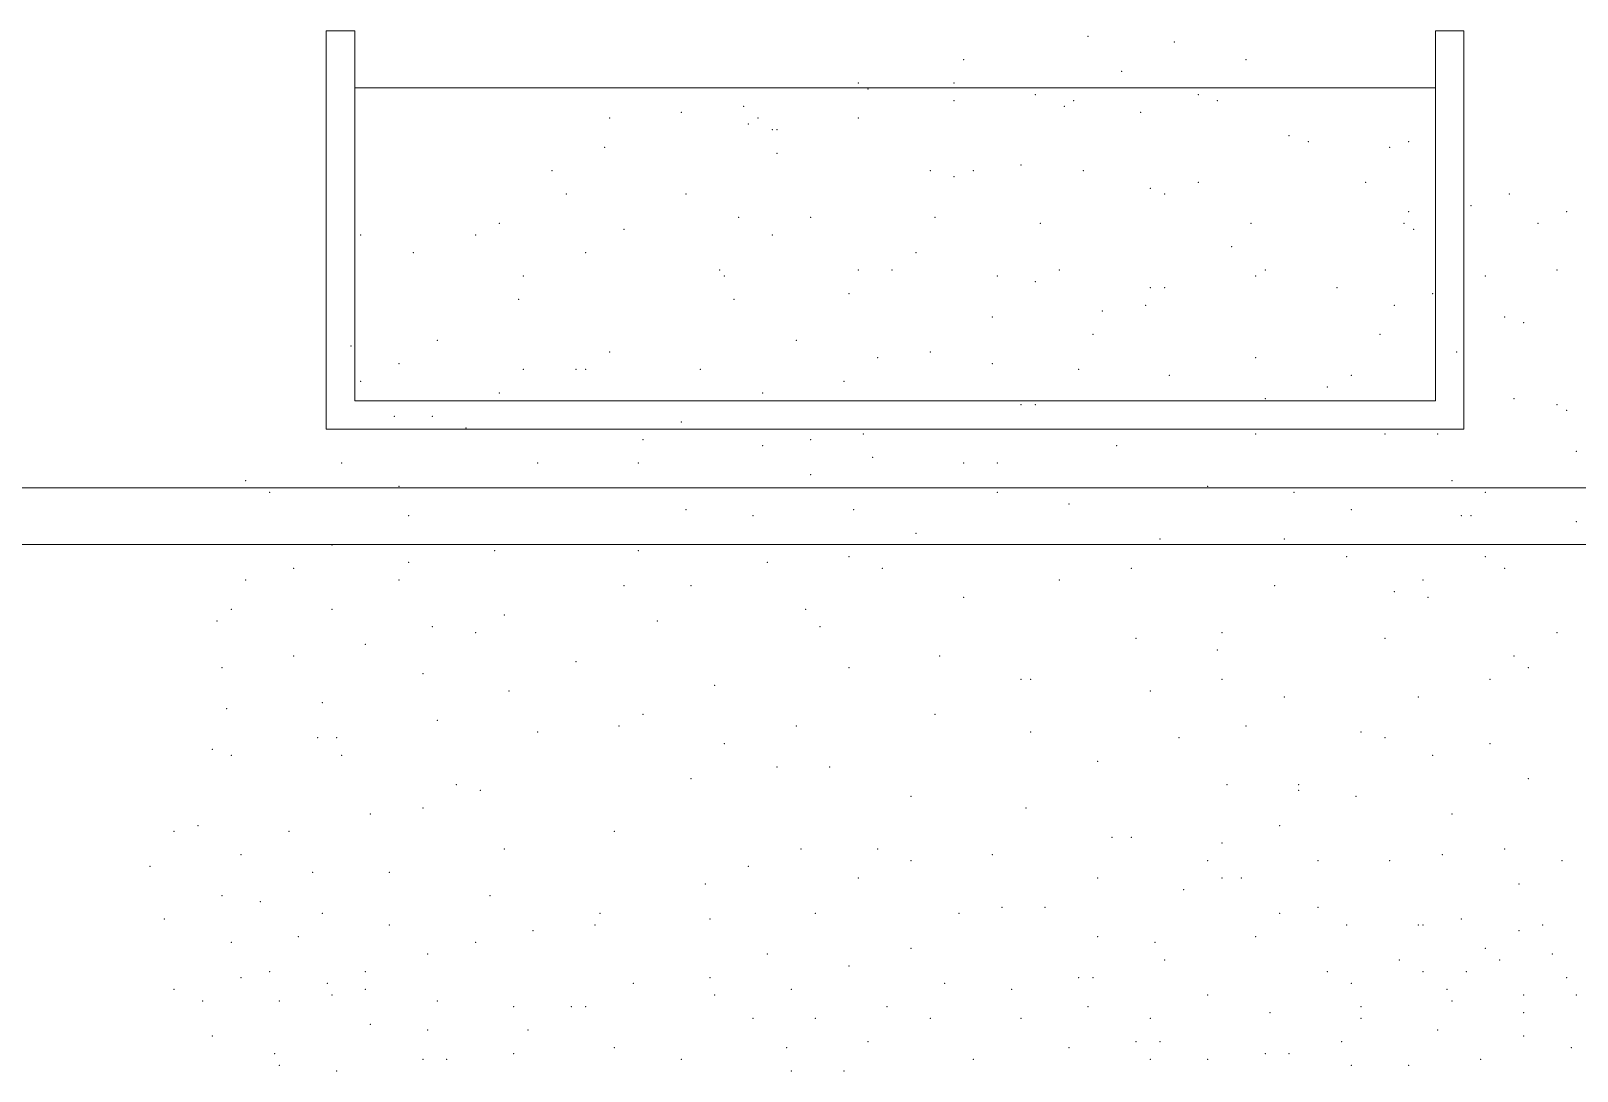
# Model space of a CAD drawing. Header units: metres. Extents: x 599 to 707, y 227 to 318.
# Drawn here: x 653.097 to 655.815, y 251.086 to 252.914 of the extents above; entities that cross this region are included whole.
import ezdxf

# ---------------------------------------------------------------- set-up
doc = ezdxf.new("R2010")
doc.units = ezdxf.units.M
for name, color, linetype, lineweight in [('banqueta', 252, 'Continuous', 9), ('gradas', 35, 'Continuous', 5), ('vegetacion', 74, 'Continuous', 0)]:
    doc.layers.add(name, color=color, linetype=linetype, lineweight=lineweight)

msp = doc.modelspace()

# ---------------------------------------------------------------- linework, layer by layer
at = {"layer": 'banqueta'}
for p, q in [((649.7146, 252.1109), (661.3506, 252.1109)), ((649.7146, 252.0109), (661.2768, 252.0109))]:
    msp.add_line(p, q, dxfattribs=at)
at = {"layer": 'gradas'}
for p, q in [((653.6158, 252.2135), (653.6158, 252.9135)), ((653.6158, 252.9135), (653.6658, 252.9135)), ((653.6658, 252.2635), (653.6658, 252.9135)), ((655.5658, 252.9135), (655.5658, 252.2635)), ((655.5658, 252.9135), (655.6158, 252.9135)), ((655.6158, 252.9135), (655.6158, 252.2135)), ((653.6658, 252.8135), (655.5658, 252.8135)), ((655.5658, 252.2635), (653.6658, 252.2635)), ((655.6158, 252.2135), (653.6158, 252.2135))]:
    msp.add_line(p, q, dxfattribs=at)
at = {"layer": 'vegetacion'}
for p in [(654.9552, 252.9042), (655.1066, 252.8939), (654.7364, 252.8631), (655.0141, 252.8425), (655.2328, 252.8631), (654.5513, 252.822), (654.7196, 252.822), (654.5681, 252.8117), (654.7196, 252.7912), (654.8626, 252.8014), (654.9299, 252.7912), (655.1487, 252.8014), (655.1823, 252.7912), (654.1138, 252.7603), (654.24, 252.7706), (654.3494, 252.7809), (654.3746, 252.7603), (654.5513, 252.7603), (654.9131, 252.7809), (655.0477, 252.7706), (654.3578, 252.7501), (654.3998, 252.7398), (654.4083, 252.7398), (654.1054, 252.709), (655.3085, 252.7295), (655.3422, 252.7192), (655.4852, 252.709), (655.5189, 252.7192), (654.4083, 252.6987), (654.0128, 252.6679), (654.6775, 252.6679), (654.7196, 252.6576), (654.7532, 252.6679), (654.8374, 252.6781), (654.9467, 252.6679), (654.0381, 252.6268), (654.2484, 252.6268), (655.0645, 252.6371), (655.0898, 252.6268), (655.0898, 252.6268), (655.1487, 252.6473), (655.4432, 252.6473), (655.6956, 252.6268), (655.6283, 252.6062), (653.9203, 252.5754), (654.3409, 252.5857), (654.4672, 252.5857), (654.6859, 252.5857), (654.871, 252.5754), (655.2412, 252.5754), (655.5105, 252.5754), (655.5189, 252.596), (655.746, 252.5754), (655.7965, 252.596), (653.6763, 252.5549), (653.8782, 252.5549), (654.139, 252.5651), (654.3998, 252.5549), (655.5273, 252.5651), (653.7688, 252.524), (654.0717, 252.524), (654.6523, 252.524), (655.2076, 252.5343), (654.3073, 252.4932), (654.5513, 252.4932), (654.6102, 252.4932), (654.9047, 252.4932), (655.2665, 252.4932), (655.7797, 252.4932), (653.9623, 252.4829), (654.3157, 252.4829), (654.7953, 252.4829), (654.8626, 252.4727), (655.0645, 252.4624), (655.0898, 252.4624), (655.2496, 252.4829), (655.3927, 252.4624), (655.6535, 252.4829), (653.9539, 252.4418), (654.3325, 252.4418), (654.5345, 252.4521), (655.5609, 252.4521), (654.7869, 252.411), (654.9804, 252.4213), (655.0561, 252.4316), (655.4936, 252.4316), (655.6872, 252.411), (654.9636, 252.3802), (655.4684, 252.3802), (655.7208, 252.4008), (653.6594, 252.3597), (653.8109, 252.3699), (654.4419, 252.3699), (653.7436, 252.3288), (654.1138, 252.3494), (654.5849, 252.3391), (654.6775, 252.3494), (654.7869, 252.3288), (655.2496, 252.3391), (655.603, 252.3494), (653.6763, 252.298), (653.9623, 252.3186), (654.0549, 252.3186), (654.0717, 252.3186), (654.2736, 252.3186), (654.5261, 252.298), (654.9383, 252.3186), (655.0982, 252.3083), (655.4179, 252.3083), (653.9203, 252.2775), (654.383, 252.2775), (655.3758, 252.2877), (654.8374, 252.2569), (654.8626, 252.2569), (655.2665, 252.2672), (655.704, 252.2672), (655.7797, 252.2569), (655.7965, 252.2466), (653.7352, 252.2364), (653.8025, 252.2364), (654.24, 252.2261), (653.8614, 252.2158), (654.1727, 252.1953), (654.4672, 252.1953), (654.5597, 252.2055), (655.2496, 252.2055), (655.4768, 252.2055), (655.5694, 252.2055), (654.383, 252.185), (654.5765, 252.1645), (655.0056, 252.185), (655.8134, 252.1747), (653.6426, 252.1542), (653.9876, 252.1542), (654.1643, 252.1542), (654.7364, 252.1542), (654.7953, 252.1542), (653.4743, 252.1234), (653.7436, 252.1131), (654.4672, 252.1336), (655.1655, 252.1131), (655.5946, 252.1234), (653.5164, 252.1028), (654.7953, 252.1028), (654.9215, 252.0823), (655.3169, 252.1028), (655.6535, 252.1028), (653.7604, 252.0617), (654.2484, 252.072), (654.3662, 252.0617), (654.5429, 252.072), (655.4179, 252.072), (655.6114, 252.0617), (655.6283, 252.0617), (654.6523, 252.0309), (655.8134, 252.0514), (653.6258, 252.0103), (653.9118, 252.0001), (654.1643, 252.0001), (655.0814, 252.0206), (655.3001, 252.0206), (653.7604, 251.9795), (654.3914, 251.9795), (654.5345, 251.9898), (655.4095, 251.9898), (655.6535, 251.9898), (653.4743, 251.9487), (653.5585, 251.9692), (653.7436, 251.9487), (654.5934, 251.9692), (654.9047, 251.9487), (655.0309, 251.9692), (655.5441, 251.9487), (655.6872, 251.9692), (654.139, 251.9384), (654.2568, 251.9384), (654.7364, 251.9179), (655.2833, 251.9384), (655.4936, 251.9281), (655.5525, 251.9179), (653.4491, 251.8973), (653.6258, 251.8973), (654.4587, 251.8973), (653.4238, 251.8768), (653.8025, 251.8665), (653.9287, 251.8871), (654.1979, 251.8768), (654.484, 251.8665), (653.8782, 251.8562), (655.0393, 251.846), (655.1907, 251.8562), (655.4768, 251.846), (655.7797, 251.8562), (653.5585, 251.8151), (653.6847, 251.8357), (654.6943, 251.8151), (655.1823, 251.8254), (655.704, 251.8151), (653.4323, 251.7946), (653.7856, 251.7843), (654.0549, 251.8049), (654.5345, 251.7946), (655.7292, 251.7946), (654.2989, 251.7638), (654.8374, 251.774), (654.8542, 251.774), (655.1907, 251.774), (655.6619, 251.774), (653.6089, 251.7329), (653.9371, 251.7535), (655.0645, 251.7535), (655.3001, 251.7432), (655.5357, 251.7432), (653.4407, 251.7227), (653.8109, 251.7021), (654.1727, 251.7124), (654.6859, 251.7124), (653.9876, 251.6816), (654.1306, 251.6918), (654.4419, 251.6918), (654.8542, 251.6816), (655.2328, 251.6918), (655.4347, 251.6816), (653.4154, 251.6508), (653.6005, 251.6713), (653.6342, 251.6713), (654.3157, 251.661), (655.115, 251.6713), (655.4768, 251.6713), (655.6619, 251.661), (653.4491, 251.6405), (653.6426, 251.6405), (654.4083, 251.6199), (654.5008, 251.6199), (654.972, 251.6302), (655.5609, 251.6405), (654.2568, 251.5994), (655.7292, 251.5994), (653.8445, 251.5891), (653.8866, 251.5788), (654.6438, 251.5686), (655.1992, 251.5891), (655.3254, 251.5891), (655.3254, 251.5788), (655.4263, 251.5686), (653.6931, 251.5377), (653.7856, 251.548), (654.8458, 251.548), (655.5946, 251.5377), (653.3902, 251.5172), (655.2917, 251.5172), (653.3481, 251.5069), (653.5501, 251.5069), (654.1222, 251.5069), (654.9972, 251.4966), (655.0309, 251.4966), (655.1907, 251.4864), (653.4659, 251.4658), (653.9287, 251.4761), (654.4503, 251.4761), (654.5849, 251.4761), (654.6438, 251.4555), (654.7869, 251.4658), (655.1655, 251.4555), (655.359, 251.4555), (655.4852, 251.4555), (655.5778, 251.4658), (655.6872, 251.4761), (655.7881, 251.4555), (653.3061, 251.4453), (653.5921, 251.435), (653.7267, 251.435), (654.3578, 251.4453), (654.2821, 251.4145), (654.5513, 251.4247), (654.972, 251.4247), (655.1234, 251.4042), (655.1907, 251.4247), (655.2244, 251.4247), (655.7124, 251.4145), (653.4323, 251.3939), (653.4996, 251.3836), (653.9034, 251.3939), (653.3313, 251.3528), (653.6089, 251.3631), (654.0969, 251.3631), (654.2905, 251.3528), (654.4756, 251.3631), (654.728, 251.3631), (654.8037, 251.3734), (654.8794, 251.3734), (655.2917, 251.3631), (655.359, 251.3734), (655.6114, 251.3528), (653.5669, 251.322), (653.7267, 251.3425), (653.9792, 251.3323), (654.0885, 251.3425), (654.972, 251.322), (655.2496, 251.322), (655.4095, 251.3425), (655.5357, 251.3425), (655.5441, 251.3425), (655.7124, 251.3323), (655.7545, 251.3425), (653.4491, 251.3117), (653.8782, 251.3117), (654.6438, 251.3014), (655.0729, 251.3117), (655.6535, 251.3014), (653.7941, 251.2912), (654.3914, 251.2912), (654.5345, 251.2706), (655.0898, 251.2809), (655.502, 251.2809), (655.6787, 251.2809), (655.7713, 251.2912), (653.4659, 251.2501), (653.5164, 251.2603), (653.6174, 251.2398), (653.6847, 251.2603), (654.1558, 251.2398), (654.2905, 251.2501), (654.7027, 251.2398), (654.9383, 251.2501), (654.9636, 251.2501), (655.3758, 251.2603), (655.4179, 251.2398), (655.5441, 251.2603), (655.6198, 251.2603), (655.7965, 251.2501), (653.3481, 251.2295), (653.6258, 251.2192), (653.6847, 251.2295), (654.2989, 251.2192), (654.4335, 251.2295), (654.8205, 251.2295), (655.1655, 251.2192), (655.5862, 251.2295), (655.7208, 251.2192), (655.8134, 251.2192), (653.3986, 251.209), (653.5332, 251.209), (653.8109, 251.209), (653.9455, 251.1987), (654.0465, 251.1987), (654.0717, 251.1987), (654.6018, 251.1987), (654.9552, 251.1987), (655.2749, 251.1884), (655.4347, 251.1987), (655.5946, 251.209), (655.7208, 251.1884), (653.6931, 251.1679), (653.7941, 251.1576), (653.9707, 251.1576), (654.3662, 251.1781), (654.4756, 251.1781), (654.6775, 251.1781), (654.8374, 251.1781), (655.0645, 251.1781), (655.4347, 251.1781), (655.5694, 251.1576), (653.4154, 251.1473), (654.5681, 251.1371), (655.0393, 251.1371), (655.0814, 251.1371), (655.4011, 251.1371), (655.7208, 251.1473), (653.5248, 251.1165), (653.7856, 251.1062), (653.8277, 251.1062), (653.9455, 251.1165), (654.1222, 251.1268), (654.24, 251.1062), (654.4251, 251.1268), (654.7532, 251.1062), (654.9215, 251.1268), (655.0645, 251.1062), (655.1655, 251.1062), (655.2665, 251.1165), (655.3085, 251.1165), (655.6451, 251.1062), (655.8049, 251.1268), (653.5332, 251.096), (653.6342, 251.0857), (654.4335, 251.0857), (654.5261, 251.0857), (655.4179, 251.096), (655.5189, 251.096)]:
    msp.add_point(p, dxfattribs=at)

doc.saveas('drawing.dxf')
